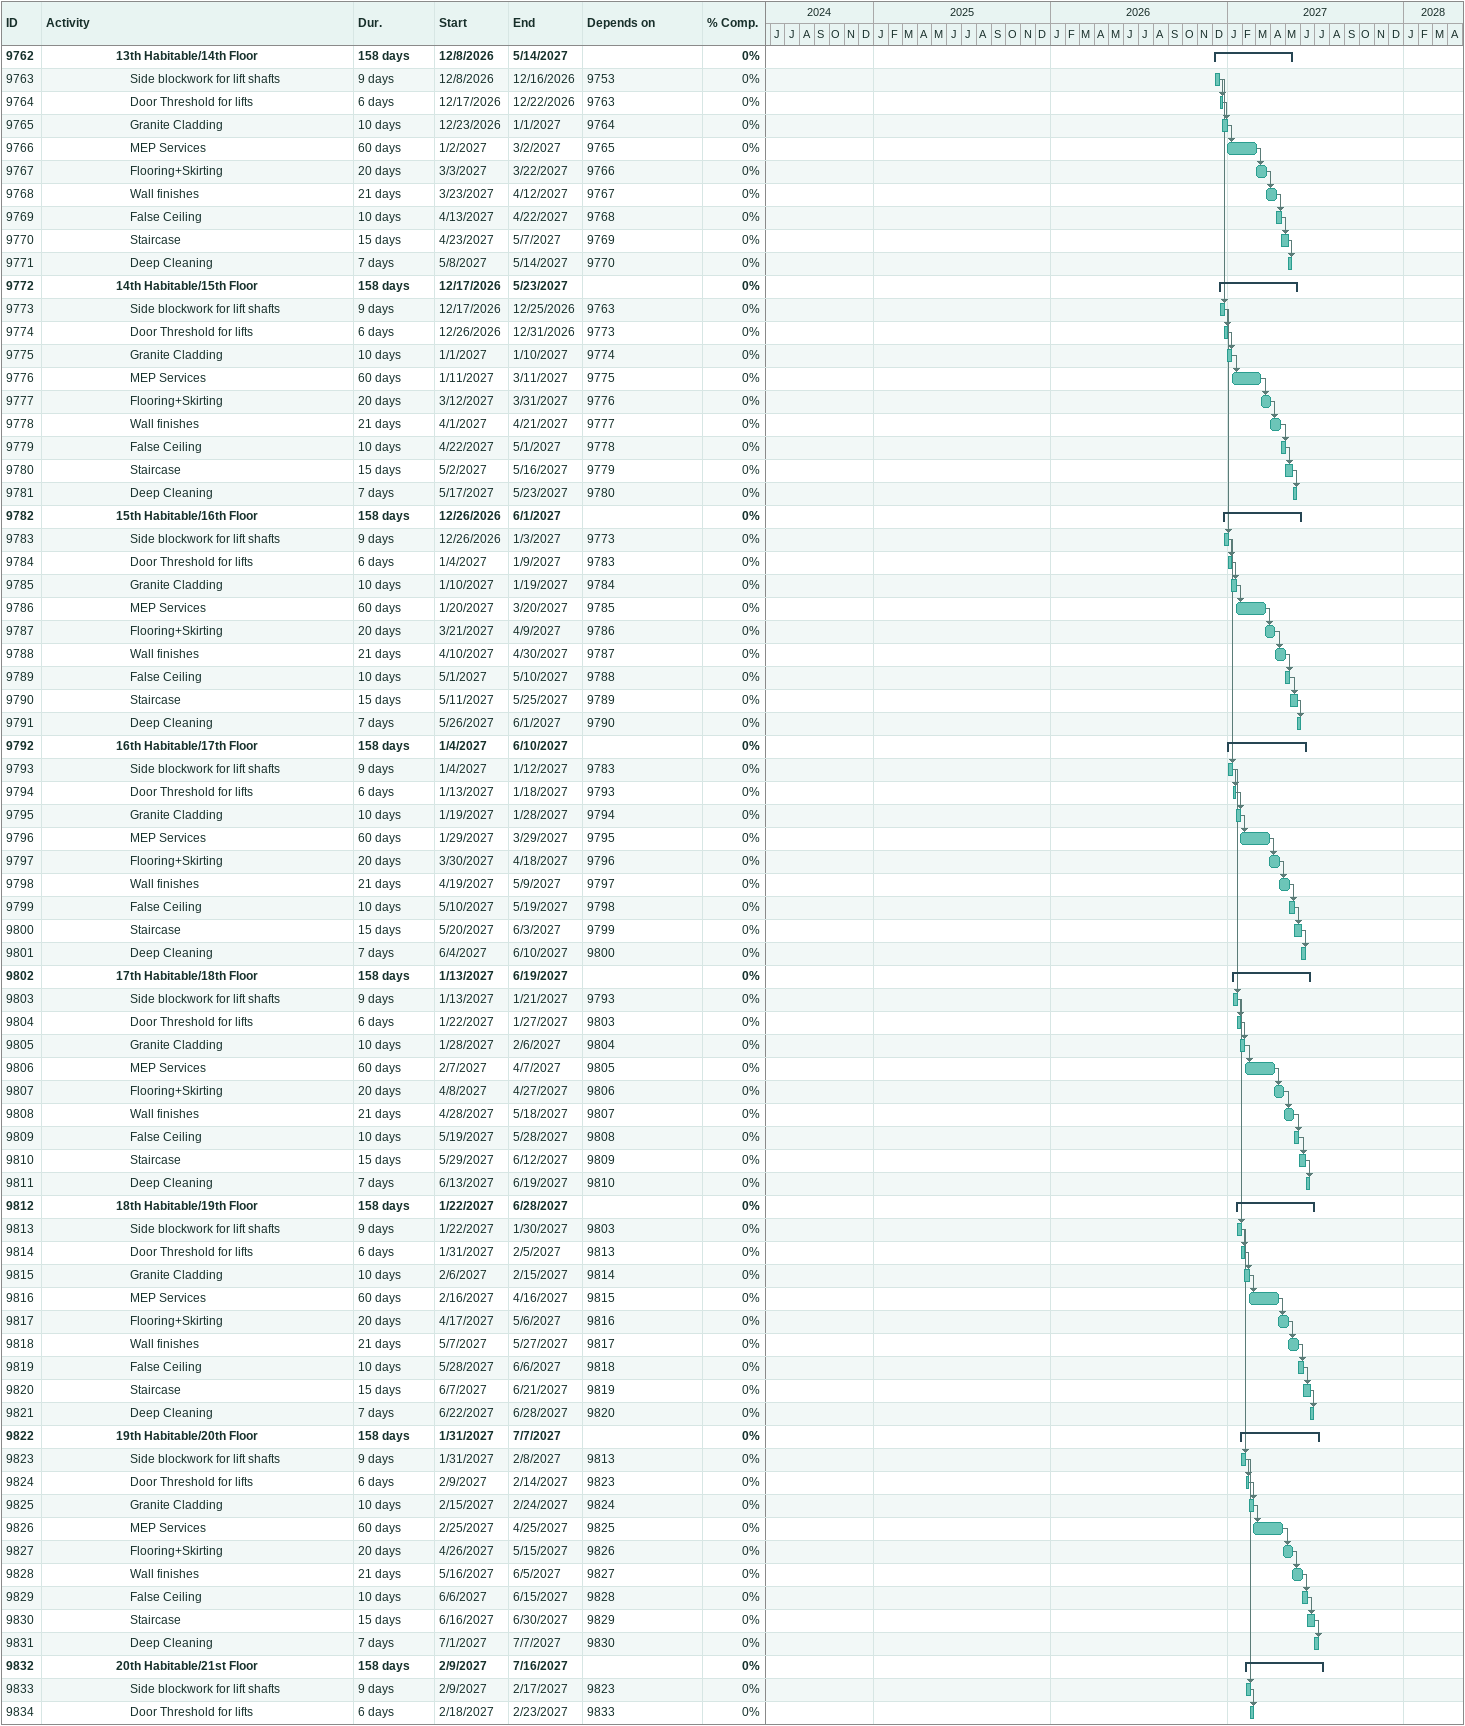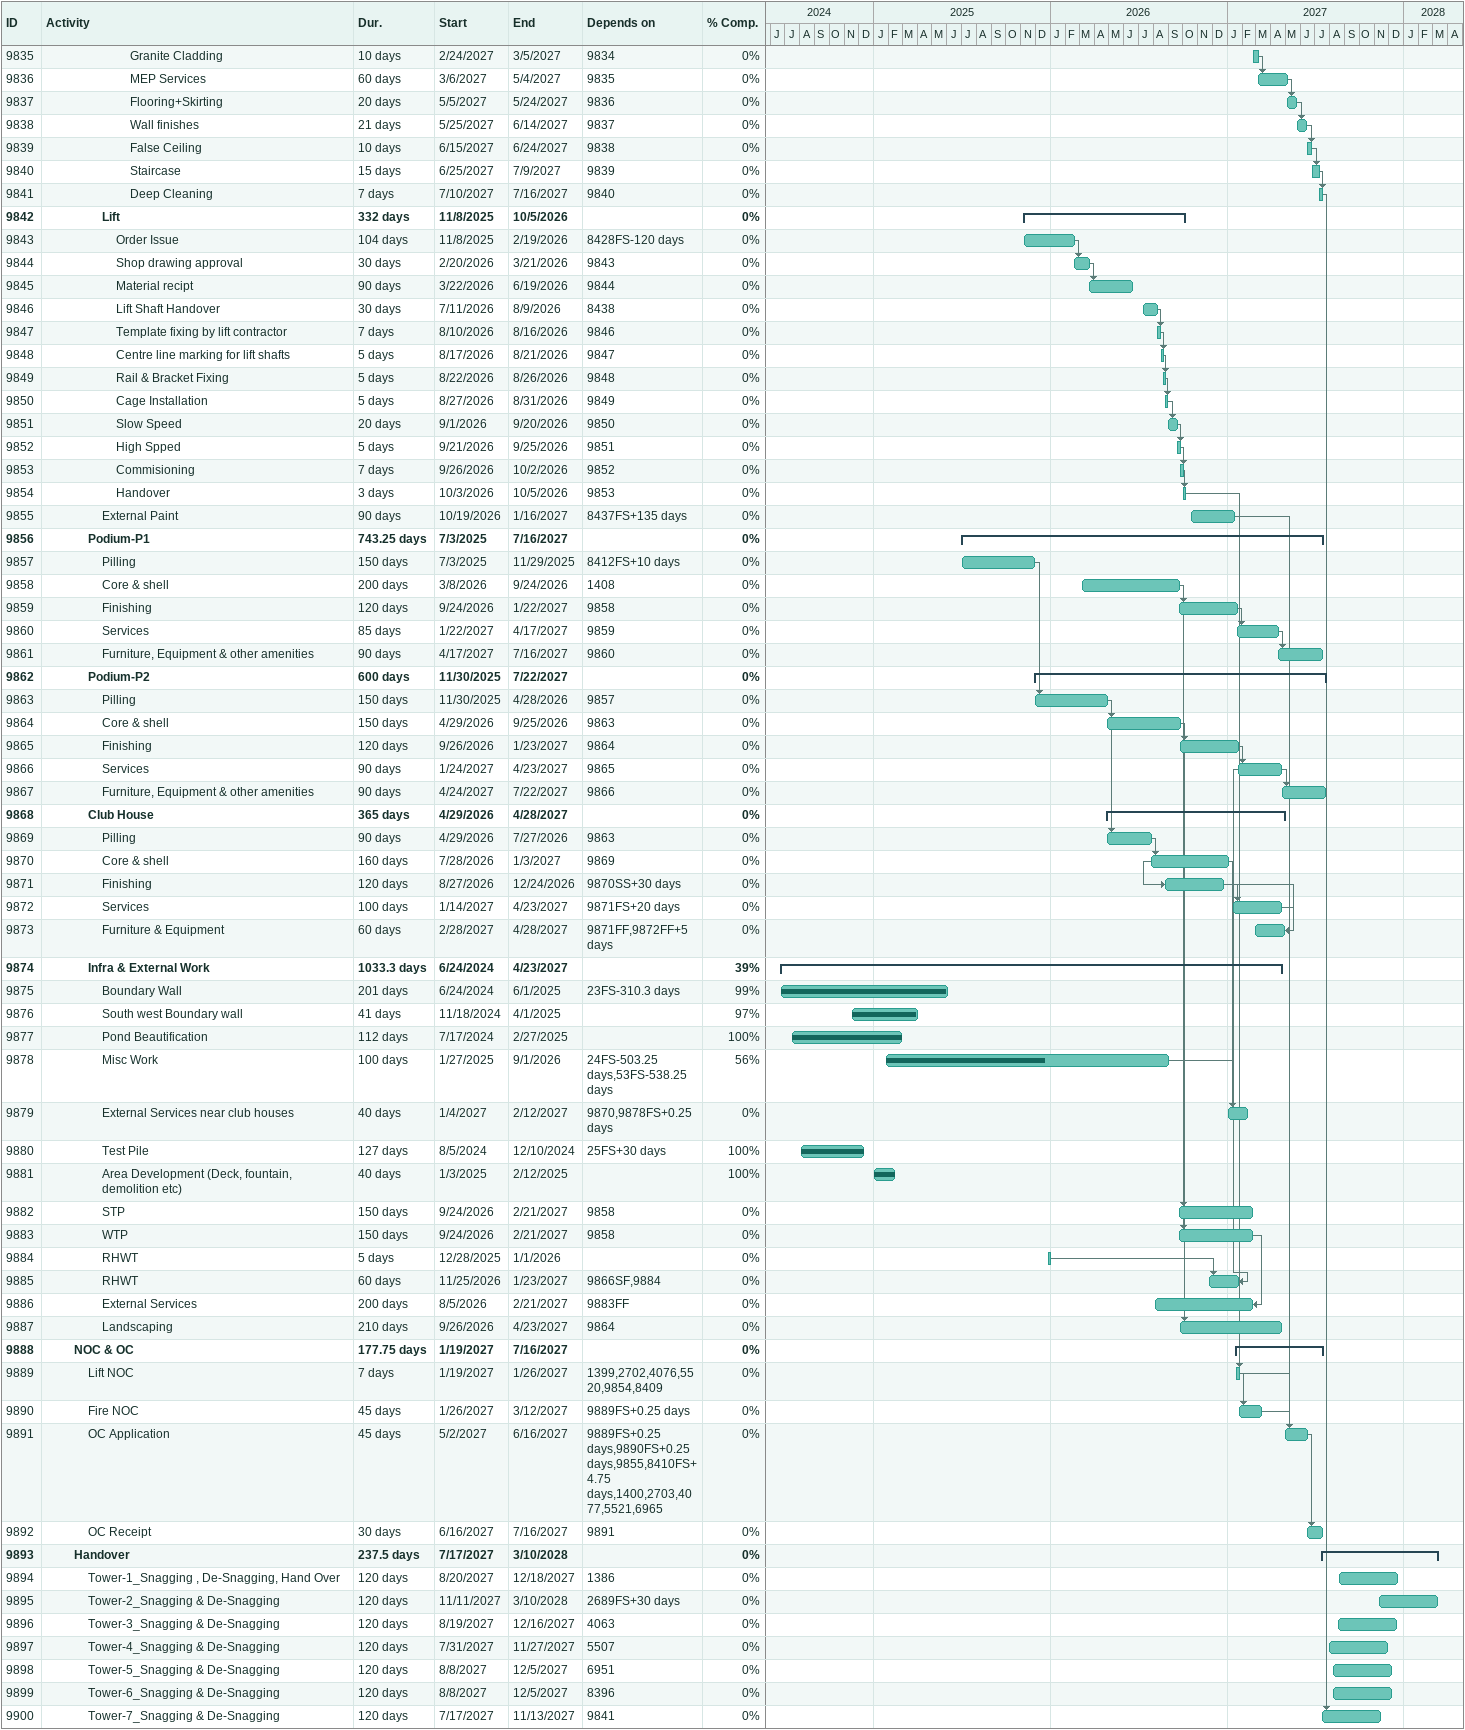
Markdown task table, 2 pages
| ID | Level | Task | Duration | Start | Finish | Predecessors | % complete |
|---|---|---|---|---|---|---|---|
| 9762 | 6 | **13th Habitable/14th Floor** | 158d | 2026-12-08 | 2027-05-14 |  | 0 |
| 9763 | 7 | Side blockwork for lift shafts | 9d | 2026-12-08 | 2026-12-16 | 9753 | 0 |
| 9764 | 7 | Door Threshold for lifts | 6d | 2026-12-17 | 2026-12-22 | 9763 | 0 |
| 9765 | 7 | Granite Cladding | 10d | 2026-12-23 | 2027-01-01 | 9764 | 0 |
| 9766 | 7 | MEP Services | 60d | 2027-01-02 | 2027-03-02 | 9765 | 0 |
| 9767 | 7 | Flooring+Skirting | 20d | 2027-03-03 | 2027-03-22 | 9766 | 0 |
| 9768 | 7 | Wall finishes | 21d | 2027-03-23 | 2027-04-12 | 9767 | 0 |
| 9769 | 7 | False Ceiling | 10d | 2027-04-13 | 2027-04-22 | 9768 | 0 |
| 9770 | 7 | Staircase | 15d | 2027-04-23 | 2027-05-07 | 9769 | 0 |
| 9771 | 7 | Deep Cleaning | 7d | 2027-05-08 | 2027-05-14 | 9770 | 0 |
| 9772 | 6 | **14th Habitable/15th Floor** | 158d | 2026-12-17 | 2027-05-23 |  | 0 |
| 9773 | 7 | Side blockwork for lift shafts | 9d | 2026-12-17 | 2026-12-25 | 9763 | 0 |
| 9774 | 7 | Door Threshold for lifts | 6d | 2026-12-26 | 2026-12-31 | 9773 | 0 |
| 9775 | 7 | Granite Cladding | 10d | 2027-01-01 | 2027-01-10 | 9774 | 0 |
| 9776 | 7 | MEP Services | 60d | 2027-01-11 | 2027-03-11 | 9775 | 0 |
| 9777 | 7 | Flooring+Skirting | 20d | 2027-03-12 | 2027-03-31 | 9776 | 0 |
| 9778 | 7 | Wall finishes | 21d | 2027-04-01 | 2027-04-21 | 9777 | 0 |
| 9779 | 7 | False Ceiling | 10d | 2027-04-22 | 2027-05-01 | 9778 | 0 |
| 9780 | 7 | Staircase | 15d | 2027-05-02 | 2027-05-16 | 9779 | 0 |
| 9781 | 7 | Deep Cleaning | 7d | 2027-05-17 | 2027-05-23 | 9780 | 0 |
| 9782 | 6 | **15th Habitable/16th Floor** | 158d | 2026-12-26 | 2027-06-01 |  | 0 |
| 9783 | 7 | Side blockwork for lift shafts | 9d | 2026-12-26 | 2027-01-03 | 9773 | 0 |
| 9784 | 7 | Door Threshold for lifts | 6d | 2027-01-04 | 2027-01-09 | 9783 | 0 |
| 9785 | 7 | Granite Cladding | 10d | 2027-01-10 | 2027-01-19 | 9784 | 0 |
| 9786 | 7 | MEP Services | 60d | 2027-01-20 | 2027-03-20 | 9785 | 0 |
| 9787 | 7 | Flooring+Skirting | 20d | 2027-03-21 | 2027-04-09 | 9786 | 0 |
| 9788 | 7 | Wall finishes | 21d | 2027-04-10 | 2027-04-30 | 9787 | 0 |
| 9789 | 7 | False Ceiling | 10d | 2027-05-01 | 2027-05-10 | 9788 | 0 |
| 9790 | 7 | Staircase | 15d | 2027-05-11 | 2027-05-25 | 9789 | 0 |
| 9791 | 7 | Deep Cleaning | 7d | 2027-05-26 | 2027-06-01 | 9790 | 0 |
| 9792 | 6 | **16th Habitable/17th Floor** | 158d | 2027-01-04 | 2027-06-10 |  | 0 |
| 9793 | 7 | Side blockwork for lift shafts | 9d | 2027-01-04 | 2027-01-12 | 9783 | 0 |
| 9794 | 7 | Door Threshold for lifts | 6d | 2027-01-13 | 2027-01-18 | 9793 | 0 |
| 9795 | 7 | Granite Cladding | 10d | 2027-01-19 | 2027-01-28 | 9794 | 0 |
| 9796 | 7 | MEP Services | 60d | 2027-01-29 | 2027-03-29 | 9795 | 0 |
| 9797 | 7 | Flooring+Skirting | 20d | 2027-03-30 | 2027-04-18 | 9796 | 0 |
| 9798 | 7 | Wall finishes | 21d | 2027-04-19 | 2027-05-09 | 9797 | 0 |
| 9799 | 7 | False Ceiling | 10d | 2027-05-10 | 2027-05-19 | 9798 | 0 |
| 9800 | 7 | Staircase | 15d | 2027-05-20 | 2027-06-03 | 9799 | 0 |
| 9801 | 7 | Deep Cleaning | 7d | 2027-06-04 | 2027-06-10 | 9800 | 0 |
| 9802 | 6 | **17th Habitable/18th Floor** | 158d | 2027-01-13 | 2027-06-19 |  | 0 |
| 9803 | 7 | Side blockwork for lift shafts | 9d | 2027-01-13 | 2027-01-21 | 9793 | 0 |
| 9804 | 7 | Door Threshold for lifts | 6d | 2027-01-22 | 2027-01-27 | 9803 | 0 |
| 9805 | 7 | Granite Cladding | 10d | 2027-01-28 | 2027-02-06 | 9804 | 0 |
| 9806 | 7 | MEP Services | 60d | 2027-02-07 | 2027-04-07 | 9805 | 0 |
| 9807 | 7 | Flooring+Skirting | 20d | 2027-04-08 | 2027-04-27 | 9806 | 0 |
| 9808 | 7 | Wall finishes | 21d | 2027-04-28 | 2027-05-18 | 9807 | 0 |
| 9809 | 7 | False Ceiling | 10d | 2027-05-19 | 2027-05-28 | 9808 | 0 |
| 9810 | 7 | Staircase | 15d | 2027-05-29 | 2027-06-12 | 9809 | 0 |
| 9811 | 7 | Deep Cleaning | 7d | 2027-06-13 | 2027-06-19 | 9810 | 0 |
| 9812 | 6 | **18th Habitable/19th Floor** | 158d | 2027-01-22 | 2027-06-28 |  | 0 |
| 9813 | 7 | Side blockwork for lift shafts | 9d | 2027-01-22 | 2027-01-30 | 9803 | 0 |
| 9814 | 7 | Door Threshold for lifts | 6d | 2027-01-31 | 2027-02-05 | 9813 | 0 |
| 9815 | 7 | Granite Cladding | 10d | 2027-02-06 | 2027-02-15 | 9814 | 0 |
| 9816 | 7 | MEP Services | 60d | 2027-02-16 | 2027-04-16 | 9815 | 0 |
| 9817 | 7 | Flooring+Skirting | 20d | 2027-04-17 | 2027-05-06 | 9816 | 0 |
| 9818 | 7 | Wall finishes | 21d | 2027-05-07 | 2027-05-27 | 9817 | 0 |
| 9819 | 7 | False Ceiling | 10d | 2027-05-28 | 2027-06-06 | 9818 | 0 |
| 9820 | 7 | Staircase | 15d | 2027-06-07 | 2027-06-21 | 9819 | 0 |
| 9821 | 7 | Deep Cleaning | 7d | 2027-06-22 | 2027-06-28 | 9820 | 0 |
| 9822 | 6 | **19th Habitable/20th Floor** | 158d | 2027-01-31 | 2027-07-07 |  | 0 |
| 9823 | 7 | Side blockwork for lift shafts | 9d | 2027-01-31 | 2027-02-08 | 9813 | 0 |
| 9824 | 7 | Door Threshold for lifts | 6d | 2027-02-09 | 2027-02-14 | 9823 | 0 |
| 9825 | 7 | Granite Cladding | 10d | 2027-02-15 | 2027-02-24 | 9824 | 0 |
| 9826 | 7 | MEP Services | 60d | 2027-02-25 | 2027-04-25 | 9825 | 0 |
| 9827 | 7 | Flooring+Skirting | 20d | 2027-04-26 | 2027-05-15 | 9826 | 0 |
| 9828 | 7 | Wall finishes | 21d | 2027-05-16 | 2027-06-05 | 9827 | 0 |
| 9829 | 7 | False Ceiling | 10d | 2027-06-06 | 2027-06-15 | 9828 | 0 |
| 9830 | 7 | Staircase | 15d | 2027-06-16 | 2027-06-30 | 9829 | 0 |
| 9831 | 7 | Deep Cleaning | 7d | 2027-07-01 | 2027-07-07 | 9830 | 0 |
| 9832 | 6 | **20th Habitable/21st Floor** | 158d | 2027-02-09 | 2027-07-16 |  | 0 |
| 9833 | 7 | Side blockwork for lift shafts | 9d | 2027-02-09 | 2027-02-17 | 9823 | 0 |
| 9834 | 7 | Door Threshold for lifts | 6d | 2027-02-18 | 2027-02-23 | 9833 | 0 |
| 9835 | 7 | Granite Cladding | 10d | 2027-02-24 | 2027-03-05 | 9834 | 0 |
| 9836 | 7 | MEP Services | 60d | 2027-03-06 | 2027-05-04 | 9835 | 0 |
| 9837 | 7 | Flooring+Skirting | 20d | 2027-05-05 | 2027-05-24 | 9836 | 0 |
| 9838 | 7 | Wall finishes | 21d | 2027-05-25 | 2027-06-14 | 9837 | 0 |
| 9839 | 7 | False Ceiling | 10d | 2027-06-15 | 2027-06-24 | 9838 | 0 |
| 9840 | 7 | Staircase | 15d | 2027-06-25 | 2027-07-09 | 9839 | 0 |
| 9841 | 7 | Deep Cleaning | 7d | 2027-07-10 | 2027-07-16 | 9840 | 0 |
| 9842 | 5 | **Lift** | 332d | 2025-11-08 | 2026-10-05 |  | 0 |
| 9843 | 6 | Order Issue | 104d | 2025-11-08 | 2026-02-19 | 8428FS-120d | 0 |
| 9844 | 6 | Shop drawing approval | 30d | 2026-02-20 | 2026-03-21 | 9843 | 0 |
| 9845 | 6 | Material recipt | 90d | 2026-03-22 | 2026-06-19 | 9844 | 0 |
| 9846 | 6 | Lift Shaft Handover | 30d | 2026-07-11 | 2026-08-09 | 8438 | 0 |
| 9847 | 6 | Template fixing by lift contractor | 7d | 2026-08-10 | 2026-08-16 | 9846 | 0 |
| 9848 | 6 | Centre line marking for lift shafts | 5d | 2026-08-17 | 2026-08-21 | 9847 | 0 |
| 9849 | 6 | Rail & Bracket Fixing | 5d | 2026-08-22 | 2026-08-26 | 9848 | 0 |
| 9850 | 6 | Cage Installation | 5d | 2026-08-27 | 2026-08-31 | 9849 | 0 |
| 9851 | 6 | Slow Speed | 20d | 2026-09-01 | 2026-09-20 | 9850 | 0 |
| 9852 | 6 | High Spped | 5d | 2026-09-21 | 2026-09-25 | 9851 | 0 |
| 9853 | 6 | Commisioning | 7d | 2026-09-26 | 2026-10-02 | 9852 | 0 |
| 9854 | 6 | Handover | 3d | 2026-10-03 | 2026-10-05 | 9853 | 0 |
| 9855 | 5 | External Paint | 90d | 2026-10-19 | 2027-01-16 | 8437FS+135d | 0 |
| 9856 | 4 | **Podium-P1** | 743.25d | 2025-07-03 | 2027-07-16 |  | 0 |
| 9857 | 5 | Pilling | 150d | 2025-07-03 | 2025-11-29 | 8412FS+10d | 0 |
| 9858 | 5 | Core & shell | 200d | 2026-03-08 | 2026-09-24 | 1408 | 0 |
| 9859 | 5 | Finishing | 120d | 2026-09-24 | 2027-01-22 | 9858 | 0 |
| 9860 | 5 | Services | 85d | 2027-01-22 | 2027-04-17 | 9859 | 0 |
| 9861 | 5 | Furniture, Equipment & other amenities | 90d | 2027-04-17 | 2027-07-16 | 9860 | 0 |
| 9862 | 4 | **Podium-P2** | 600d | 2025-11-30 | 2027-07-22 |  | 0 |
| 9863 | 5 | Pilling | 150d | 2025-11-30 | 2026-04-28 | 9857 | 0 |
| 9864 | 5 | Core & shell | 150d | 2026-04-29 | 2026-09-25 | 9863 | 0 |
| 9865 | 5 | Finishing | 120d | 2026-09-26 | 2027-01-23 | 9864 | 0 |
| 9866 | 5 | Services | 90d | 2027-01-24 | 2027-04-23 | 9865 | 0 |
| 9867 | 5 | Furniture, Equipment & other amenities | 90d | 2027-04-24 | 2027-07-22 | 9866 | 0 |
| 9868 | 4 | **Club House** | 365d | 2026-04-29 | 2027-04-28 |  | 0 |
| 9869 | 5 | Pilling | 90d | 2026-04-29 | 2026-07-27 | 9863 | 0 |
| 9870 | 5 | Core & shell | 160d | 2026-07-28 | 2027-01-03 | 9869 | 0 |
| 9871 | 5 | Finishing | 120d | 2026-08-27 | 2026-12-24 | 9870SS+30d | 0 |
| 9872 | 5 | Services | 100d | 2027-01-14 | 2027-04-23 | 9871FS+20d | 0 |
| 9873 | 5 | Furniture & Equipment | 60d | 2027-02-28 | 2027-04-28 | 9871FF, 9872FF+5d | 0 |
| 9874 | 4 | **Infra & External Work** | 1033.3d | 2024-06-24 | 2027-04-23 |  | 39 |
| 9875 | 5 | Boundary Wall | 201d | 2024-06-24 | 2025-06-01 | 23FS-310.3d | 99 |
| 9876 | 5 | South west Boundary wall | 41d | 2024-11-18 | 2025-04-01 |  | 97 |
| 9877 | 5 | Pond Beautification | 112d | 2024-07-17 | 2025-02-27 |  | 100 |
| 9878 | 5 | Misc Work | 100d | 2025-01-27 | 2026-09-01 | 24FS-503.25d, 53FS-538.25d | 56 |
| 9879 | 5 | External Services near club houses | 40d | 2027-01-04 | 2027-02-12 | 9870, 9878FS+0.25d | 0 |
| 9880 | 5 | Test Pile | 127d | 2024-08-05 | 2024-12-10 | 25FS+30d | 100 |
| 9881 | 5 | Area Development (Deck, fountain, demolition etc) | 40d | 2025-01-03 | 2025-02-12 |  | 100 |
| 9882 | 5 | STP | 150d | 2026-09-24 | 2027-02-21 | 9858 | 0 |
| 9883 | 5 | WTP | 150d | 2026-09-24 | 2027-02-21 | 9858 | 0 |
| 9884 | 5 | RHWT | 5d | 2025-12-28 | 2026-01-01 |  | 0 |
| 9885 | 5 | RHWT | 60d | 2026-11-25 | 2027-01-23 | 9866SF, 9884 | 0 |
| 9886 | 5 | External Services | 200d | 2026-08-05 | 2027-02-21 | 9883FF | 0 |
| 9887 | 5 | Landscaping | 210d | 2026-09-26 | 2027-04-23 | 9864 | 0 |
| 9888 | 3 | **NOC & OC** | 177.75d | 2027-01-19 | 2027-07-16 |  | 0 |
| 9889 | 4 | Lift NOC | 7d | 2027-01-19 | 2027-01-26 | 1399, 2702, 4076, 5520, 9854, 8409 | 0 |
| 9890 | 4 | Fire NOC | 45d | 2027-01-26 | 2027-03-12 | 9889FS+0.25d | 0 |
| 9891 | 4 | OC Application | 45d | 2027-05-02 | 2027-06-16 | 9889FS+0.25d, 9890FS+0.25d, 9855, 8410FS+4.75d, 1400, 2703, 4077, 5521, 6965 | 0 |
| 9892 | 4 | OC Receipt | 30d | 2027-06-16 | 2027-07-16 | 9891 | 0 |
| 9893 | 3 | **Handover** | 237.5d | 2027-07-17 | 2028-03-10 |  | 0 |
| 9894 | 4 | Tower-1_Snagging , De-Snagging, Hand Over | 120d | 2027-08-20 | 2027-12-18 | 1386 | 0 |
| 9895 | 4 | Tower-2_Snagging & De-Snagging | 120d | 2027-11-11 | 2028-03-10 | 2689FS+30d | 0 |
| 9896 | 4 | Tower-3_Snagging & De-Snagging | 120d | 2027-08-19 | 2027-12-16 | 4063 | 0 |
| 9897 | 4 | Tower-4_Snagging & De-Snagging | 120d | 2027-07-31 | 2027-11-27 | 5507 | 0 |
| 9898 | 4 | Tower-5_Snagging & De-Snagging | 120d | 2027-08-08 | 2027-12-05 | 6951 | 0 |
| 9899 | 4 | Tower-6_Snagging & De-Snagging | 120d | 2027-08-08 | 2027-12-05 | 8396 | 0 |
| 9900 | 4 | Tower-7_Snagging & De-Snagging | 120d | 2027-07-17 | 2027-11-13 | 9841 | 0 |
